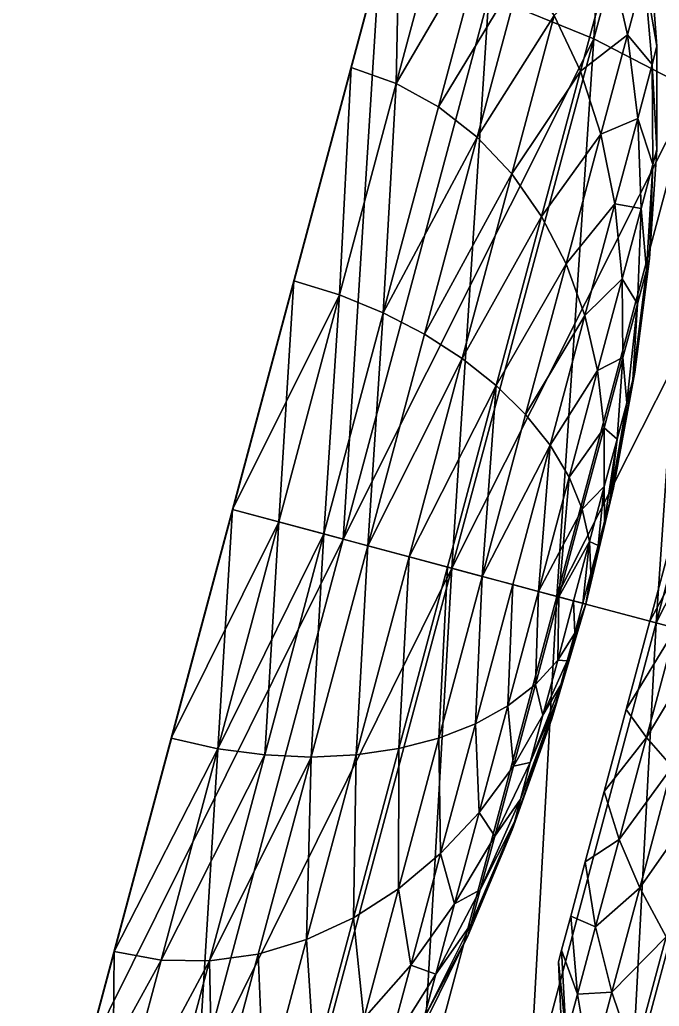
# Model space of a CAD drawing. Header units: metres. Extents: x -32 to 38.3, y -16.7 to 82.8.
# Drawn here: x -30.242 to -28.493, y -4.233 to -1.533 of the extents above; entities that cross this region are included whole.
import ezdxf

# ---------------------------------------------------------------- set-up
doc = ezdxf.new("R2010")
doc.units = ezdxf.units.M

msp = doc.modelspace()

# ---------------------------------------------------------------- linework, layer by layer
at = {"layer": 'STL2DXF'}
for points in [[(-29.8277, -3.4993, 27.4223), (-31.9892, -11.5664, 30), (-27.3305, 5.8203, 30)], [(-31.9892, -11.5664, 5), (-30.0618, -4.373, 8.5169), (-27.3305, 5.8203, 5)], [(-12.6707, -16.7428, 30), (-27.3305, 5.8203, 30), (-31.9892, -11.5664, 30)], [(-8.012, 0.6439, 5), (-31.9892, -11.5664, 5), (-27.3305, 5.8203, 5)], [(-27.3305, 5.8203, 5), (-30.0618, -4.373, 8.5169), (-29.6599, -2.873, 8.3125)], [(-29.8277, -3.4993, 27.4223), (-27.3305, 5.8203, 30), (-29.6599, -2.873, 27.5075)], [(-29.6599, -2.873, 27.5075), (-27.3305, 5.8203, 30), (-29.4921, -2.2468, 27.4223)], [(-27.3305, 5.8203, 5), (-29.6599, -2.873, 8.3125), (-29.258, -1.373, 8.5169)], [(-29.4921, -2.2468, 27.4223), (-27.3305, 5.8203, 30), (-29.3357, -1.6632, 27.1726)], [(-29.3357, -1.6632, 27.1726), (-27.3305, 5.8203, 30), (-29.2014, -1.1621, 26.7753)], [(-31.9892, -11.5664, 5), (-8.012, 0.6439, 5), (-12.6707, -16.7428, 5)], [(-28.6716, -1.5849, 8.7144), (-28.5875, -0.0811, 9.1608), (-28.9588, -1.467, 8.5665)], [(-28.5875, -0.0811, 9.1608), (-28.6716, -1.5849, 8.7144), (-28.3099, -0.2348, 9.2934)], [(-28.9588, -1.467, 20.0585), (-28.3099, -0.2348, 19.3316), (-28.6716, -1.5849, 19.9106)], [(-28.3099, -0.2348, 19.3316), (-28.4014, -1.7249, 19.6669), (-28.6716, -1.5849, 19.9106)], [(-28.4014, -1.7249, 8.9581), (-28.3099, -0.2348, 9.2934), (-28.6716, -1.5849, 8.7144)], [(-29.2124, -1.7074, 22.861), (-29.2014, -1.1621, 23.2397), (-29.3357, -1.6632, 22.8424)], [(-29.258, -1.373, 20.1081), (-29.3357, -1.6632, 22.8424), (-29.2014, -1.1621, 23.2397)], [(-29.2014, -1.1621, 26.7753), (-29.2124, -1.7074, 27.154), (-29.3357, -1.6632, 27.1726)], [(-29.2014, -1.1621, 23.2397), (-29.2124, -1.7074, 22.861), (-29.0793, -1.2105, 23.2549)], [(-29.2124, -1.7074, 27.154), (-29.2014, -1.1621, 26.7753), (-29.0793, -1.2105, 26.7601)], [(-29.2124, -1.7074, 22.861), (-28.9671, -1.2874, 23.3), (-29.0793, -1.2105, 23.2549)], [(-28.9671, -1.2874, 26.715), (-29.2124, -1.7074, 27.154), (-29.0793, -1.2105, 26.7601)], [(-28.9671, -1.2874, 23.3), (-29.2124, -1.7074, 22.861), (-29.0968, -1.7714, 22.9162)], [(-29.2124, -1.7074, 27.154), (-28.9671, -1.2874, 26.715), (-29.0968, -1.7714, 27.0988)], [(-29.0968, -1.7714, 22.9162), (-28.8667, -1.3914, 23.3743), (-28.9671, -1.2874, 23.3)], [(-28.8667, -1.3914, 26.6407), (-29.0968, -1.7714, 27.0988), (-28.9671, -1.2874, 26.715)], [(-28.534, -1.4034, 24.55), (-28.4989, -1.6054, 25.0075), (-28.5184, -1.3451, 25.0075)], [(-28.4989, -1.6054, 25.0075), (-28.534, -1.4034, 25.465), (-28.5184, -1.3451, 25.0075)], [(-29.6599, -2.873, 20.3125), (-29.4921, -2.2468, 22.5927), (-29.258, -1.373, 20.1081)], [(-29.258, -1.373, 20.1081), (-29.3573, -2.9541, 20.2612), (-29.6599, -2.873, 20.3125)], [(-29.3573, -2.9541, 8.3638), (-29.258, -1.373, 8.5169), (-29.6599, -2.873, 8.3125)], [(-29.258, -1.373, 20.1081), (-29.4921, -2.2468, 22.5927), (-29.3357, -1.6632, 22.8424)], [(-29.3573, -2.9541, 20.2612), (-29.258, -1.373, 20.1081), (-28.9588, -1.467, 20.0585)], [(-29.258, -1.373, 8.5169), (-29.3573, -2.9541, 8.3638), (-28.9588, -1.467, 8.5665)], [(-28.6264, -1.3682, 24.0158), (-28.7799, -1.5207, 23.4766), (-28.7081, -1.6732, 23.605)], [(-28.7799, -1.5207, 26.5384), (-28.6264, -1.3682, 25.9992), (-28.7081, -1.6732, 26.41)], [(-28.7081, -1.6732, 23.605), (-28.5798, -1.5743, 24.1236), (-28.6264, -1.3682, 24.0158)], [(-28.5798, -1.5743, 25.8914), (-28.7081, -1.6732, 26.41), (-28.6264, -1.3682, 25.9992)], [(-28.534, -1.4034, 24.55), (-28.6264, -1.3682, 24.0158), (-28.5798, -1.5743, 24.1236)], [(-28.6264, -1.3682, 25.9992), (-28.534, -1.4034, 25.465), (-28.5798, -1.5743, 25.8914)], [(-28.8667, -1.3914, 23.3743), (-29.0968, -1.7714, 22.9162), (-28.9907, -1.8544, 23.0072)], [(-29.0968, -1.7714, 27.0988), (-28.8667, -1.3914, 26.6407), (-28.9907, -1.8544, 27.0078)], [(-28.9907, -1.8544, 23.0072), (-28.7799, -1.5207, 23.4766), (-28.8667, -1.3914, 23.3743)], [(-28.7799, -1.5207, 26.5384), (-28.9907, -1.8544, 27.0078), (-28.8667, -1.3914, 26.6407)], [(-28.5798, -1.5743, 24.1236), (-28.5123, -1.6556, 24.6136), (-28.534, -1.4034, 24.55)], [(-28.5123, -1.6556, 25.4014), (-28.5798, -1.5743, 25.8914), (-28.534, -1.4034, 25.465)], [(-28.4989, -1.6054, 25.0075), (-28.534, -1.4034, 24.55), (-28.5123, -1.6556, 24.6136)], [(-28.534, -1.4034, 25.465), (-28.4989, -1.6054, 25.0075), (-28.5123, -1.6556, 25.4014)], [(-28.6716, -1.5849, 19.9106), (-29.3573, -2.9541, 20.2612), (-28.9588, -1.467, 20.0585)], [(-29.0599, -3.0338, 8.5169), (-28.9588, -1.467, 8.5665), (-29.3573, -2.9541, 8.3638)], [(-28.9588, -1.467, 8.5665), (-29.0599, -3.0338, 8.5169), (-28.6716, -1.5849, 8.7144)], [(-28.7799, -1.5207, 23.4766), (-28.9907, -1.8544, 23.0072), (-28.8962, -1.9547, 23.1325)], [(-28.9907, -1.8544, 27.0078), (-28.7799, -1.5207, 26.5384), (-28.8962, -1.9547, 26.8825)], [(-28.8962, -1.9547, 23.1325), (-28.7081, -1.6732, 23.605), (-28.7799, -1.5207, 23.4766)], [(-28.7081, -1.6732, 26.41), (-28.8962, -1.9547, 26.8825), (-28.7799, -1.5207, 26.5384)], [(-29.3573, -2.9541, 20.2612), (-28.6716, -1.5849, 19.9106), (-29.0599, -3.0338, 20.1081)], [(-28.4014, -1.7249, 19.6669), (-29.0599, -3.0338, 20.1081), (-28.6716, -1.5849, 19.9106)], [(-28.7727, -3.1108, 8.7692), (-28.6716, -1.5849, 8.7144), (-29.0599, -3.0338, 8.5169)], [(-28.6716, -1.5849, 8.7144), (-28.7727, -3.1108, 8.7692), (-28.4014, -1.7249, 8.9581)], [(-28.5798, -1.5743, 24.1236), (-28.7081, -1.6732, 23.605), (-28.6527, -1.8462, 23.7575)], [(-28.7081, -1.6732, 26.41), (-28.5798, -1.5743, 25.8914), (-28.6527, -1.8462, 26.2575)], [(-28.6527, -1.8462, 23.7575), (-28.5517, -1.8027, 24.2465), (-28.5798, -1.5743, 24.1236)], [(-28.5517, -1.8027, 25.7684), (-28.6527, -1.8462, 26.2575), (-28.5798, -1.5743, 25.8914)], [(-28.5123, -1.6556, 24.6136), (-28.5798, -1.5743, 24.1236), (-28.5517, -1.8027, 24.2465)], [(-28.5798, -1.5743, 25.8914), (-28.5123, -1.6556, 25.4014), (-28.5517, -1.8027, 25.7684)], [(-28.4992, -1.8874, 25.0075), (-28.5123, -1.6556, 25.4014), (-28.4989, -1.6054, 25.0075)], [(-28.5123, -1.6556, 24.6136), (-28.4992, -1.8874, 25.0075), (-28.4989, -1.6054, 25.0075)], [(-29.3674, -2.2859, 22.6133), (-29.3357, -1.6632, 22.8424), (-29.4921, -2.2468, 22.5927)], [(-29.3357, -1.6632, 27.1726), (-29.3674, -2.2859, 27.4017), (-29.4921, -2.2468, 27.4223)], [(-29.3357, -1.6632, 22.8424), (-29.3674, -2.2859, 22.6133), (-29.2124, -1.7074, 22.861)], [(-29.3674, -2.2859, 27.4017), (-29.3357, -1.6632, 27.1726), (-29.2124, -1.7074, 27.154)], [(-28.7081, -1.6732, 23.605), (-28.8962, -1.9547, 23.1325), (-28.8147, -2.0708, 23.2898)], [(-28.8962, -1.9547, 26.8825), (-28.7081, -1.6732, 26.41), (-28.8147, -2.0708, 26.7252)], [(-28.8147, -2.0708, 23.2898), (-28.6527, -1.8462, 23.7575), (-28.7081, -1.6732, 23.605)], [(-28.6527, -1.8462, 26.2575), (-28.8147, -2.0708, 26.7252), (-28.7081, -1.6732, 26.41)], [(-28.5517, -1.8027, 24.2465), (-28.5102, -1.9286, 24.684), (-28.5123, -1.6556, 24.6136)], [(-28.5102, -1.9286, 25.331), (-28.5517, -1.8027, 25.7684), (-28.5123, -1.6556, 25.4014)], [(-28.5123, -1.6556, 25.4014), (-28.4992, -1.8874, 25.0075), (-28.5102, -1.9286, 25.331)], [(-28.4992, -1.8874, 25.0075), (-28.5123, -1.6556, 24.6136), (-28.5102, -1.9286, 24.684)], [(-29.2478, -2.3351, 22.675), (-29.2124, -1.7074, 22.861), (-29.3674, -2.2859, 22.6133)], [(-29.2124, -1.7074, 27.154), (-29.2478, -2.3351, 27.34), (-29.3674, -2.2859, 27.4017)], [(-29.2124, -1.7074, 22.861), (-29.2478, -2.3351, 22.675), (-29.0968, -1.7714, 22.9162)], [(-29.2478, -2.3351, 27.34), (-29.2124, -1.7074, 27.154), (-29.0968, -1.7714, 27.0988)], [(-29.0599, -3.0338, 20.1081), (-28.4014, -1.7249, 19.6669), (-28.7727, -3.1108, 19.8558)], [(-28.4014, -1.7249, 19.6669), (-28.5008, -3.1836, 19.5087), (-28.7727, -3.1108, 19.8558)], [(-28.7727, -3.1108, 8.7692), (-28.1527, -1.8846, 9.2934), (-28.4014, -1.7249, 8.9581)], [(-28.5008, -3.1836, 19.5087), (-28.4014, -1.7249, 19.6669), (-28.1527, -1.8846, 19.3316)], [(-29.2478, -2.3351, 22.675), (-28.9907, -1.8544, 23.0072), (-29.0968, -1.7714, 22.9162)], [(-28.9907, -1.8544, 27.0078), (-29.2478, -2.3351, 27.34), (-29.0968, -1.7714, 27.0988)], [(-28.5517, -1.8027, 24.2465), (-28.6527, -1.8462, 23.7575), (-28.6145, -2.0368, 23.9313)], [(-28.6527, -1.8462, 26.2575), (-28.5517, -1.8027, 25.7684), (-28.6145, -2.0368, 26.0836)], [(-28.6145, -2.0368, 23.9313), (-28.5426, -2.0495, 24.3825), (-28.5517, -1.8027, 24.2465)], [(-28.5426, -2.0495, 25.6325), (-28.6145, -2.0368, 26.0836), (-28.5517, -1.8027, 25.7684)], [(-28.5102, -1.9286, 24.684), (-28.5517, -1.8027, 24.2465), (-28.5426, -2.0495, 24.3825)], [(-28.5517, -1.8027, 25.7684), (-28.5102, -1.9286, 25.331), (-28.5426, -2.0495, 25.6325)], [(-28.9907, -1.8544, 23.0072), (-29.2478, -2.3351, 22.675), (-29.1352, -2.3935, 22.7765)], [(-29.2478, -2.3351, 27.34), (-28.9907, -1.8544, 27.0078), (-29.1352, -2.3935, 27.2385)], [(-29.1352, -2.3935, 22.7765), (-28.8962, -1.9547, 23.1325), (-28.9907, -1.8544, 23.0072)], [(-28.8962, -1.9547, 26.8825), (-29.1352, -2.3935, 27.2385), (-28.9907, -1.8544, 27.0078)], [(-28.6527, -1.8462, 23.7575), (-28.8147, -2.0708, 23.2898), (-28.7476, -2.2006, 23.4766)], [(-28.8147, -2.0708, 26.7252), (-28.6527, -1.8462, 26.2575), (-28.7476, -2.2006, 26.5384)], [(-28.7476, -2.2006, 23.4766), (-28.6145, -2.0368, 23.9313), (-28.6527, -1.8462, 23.7575)], [(-28.6145, -2.0368, 26.0836), (-28.7476, -2.2006, 26.5384), (-28.6527, -1.8462, 26.2575)], [(-28.1527, -1.8846, 9.2934), (-28.7727, -3.1108, 8.7692), (-28.5008, -3.1836, 9.1163)], [(-28.5194, -2.1862, 25.0075), (-28.5102, -1.9286, 25.331), (-28.4992, -1.8874, 25.0075)], [(-28.5102, -1.9286, 24.684), (-28.5194, -2.1862, 25.0075), (-28.4992, -1.8874, 25.0075)], [(-28.1527, -1.8846, 19.3316), (-28.2486, -3.2512, 19.0726), (-28.5008, -3.1836, 19.5087)], [(-28.5008, -3.1836, 9.1163), (-27.9298, -2.0612, 9.7146), (-28.1527, -1.8846, 9.2934)], [(-28.5426, -2.0495, 24.3825), (-28.5278, -2.2178, 24.7599), (-28.5102, -1.9286, 24.684)], [(-28.5278, -2.2178, 25.2551), (-28.5426, -2.0495, 25.6325), (-28.5102, -1.9286, 25.331)], [(-28.5102, -1.9286, 25.331), (-28.5194, -2.1862, 25.0075), (-28.5278, -2.2178, 25.2551)], [(-28.5194, -2.1862, 25.0075), (-28.5102, -1.9286, 24.684), (-28.5278, -2.2178, 24.7599)], [(-28.8962, -1.9547, 23.1325), (-29.1352, -2.3935, 22.7765), (-29.0316, -2.4601, 22.9162)], [(-29.1352, -2.3935, 27.2385), (-28.8962, -1.9547, 26.8825), (-29.0316, -2.4601, 27.0988)], [(-29.0316, -2.4601, 22.9162), (-28.8147, -2.0708, 23.2898), (-28.8962, -1.9547, 23.1325)], [(-28.8147, -2.0708, 26.7252), (-29.0316, -2.4601, 27.0988), (-28.8962, -1.9547, 26.8825)], [(-28.6145, -2.0368, 23.9313), (-28.7476, -2.2006, 23.4766), (-28.6962, -2.3419, 23.6895)], [(-28.7476, -2.2006, 26.5384), (-28.6145, -2.0368, 26.0836), (-28.6962, -2.3419, 26.3255)], [(-28.6962, -2.3419, 23.6895), (-28.5941, -2.2417, 24.1236), (-28.6145, -2.0368, 23.9313)], [(-28.5941, -2.2417, 25.8914), (-28.6962, -2.3419, 26.3255), (-28.6145, -2.0368, 26.0836)], [(-28.5426, -2.0495, 24.3825), (-28.6145, -2.0368, 23.9313), (-28.5941, -2.2417, 24.1236)], [(-28.6145, -2.0368, 26.0836), (-28.5426, -2.0495, 25.6325), (-28.5941, -2.2417, 25.8914)], [(-28.5941, -2.2417, 24.1236), (-28.5526, -2.3103, 24.5291), (-28.5426, -2.0495, 24.3825)], [(-28.5526, -2.3103, 25.4859), (-28.5941, -2.2417, 25.8914), (-28.5426, -2.0495, 25.6325)], [(-28.5278, -2.2178, 24.7599), (-28.5426, -2.0495, 24.3825), (-28.5526, -2.3103, 24.5291)], [(-28.5426, -2.0495, 25.6325), (-28.5278, -2.2178, 25.2551), (-28.5526, -2.3103, 25.4859)], [(-28.8147, -2.0708, 23.2898), (-29.0316, -2.4601, 22.9162), (-28.9387, -2.5338, 23.0917)], [(-29.0316, -2.4601, 27.0988), (-28.8147, -2.0708, 26.7252), (-28.9387, -2.5338, 26.9233)], [(-28.9387, -2.5338, 23.0917), (-28.7476, -2.2006, 23.4766), (-28.8147, -2.0708, 23.2898)], [(-28.7476, -2.2006, 26.5384), (-28.9387, -2.5338, 26.9233), (-28.8147, -2.0708, 26.7252)], [(-27.9298, -2.0612, 9.7146), (-28.5008, -3.1836, 9.1163), (-28.2486, -3.2512, 9.5524)], [(-28.5278, -2.2178, 24.7599), (-28.5591, -2.4968, 25.0075), (-28.5194, -2.1862, 25.0075)], [(-28.5591, -2.4968, 25.0075), (-28.5278, -2.2178, 25.2551), (-28.5194, -2.1862, 25.0075)], [(-28.7476, -2.2006, 23.4766), (-28.9387, -2.5338, 23.0917), (-28.8582, -2.6132, 23.3)], [(-28.9387, -2.5338, 26.9233), (-28.7476, -2.2006, 26.5384), (-28.8582, -2.6132, 26.715)], [(-28.8582, -2.6132, 23.3), (-28.6962, -2.3419, 23.6895), (-28.7476, -2.2006, 23.4766)], [(-28.6962, -2.3419, 26.3255), (-28.8582, -2.6132, 26.715), (-28.7476, -2.2006, 26.5384)], [(-28.5526, -2.3103, 24.5291), (-28.5648, -2.5181, 24.84), (-28.5278, -2.2178, 24.7599)], [(-28.5591, -2.4968, 25.0075), (-28.5278, -2.2178, 24.7599), (-28.5648, -2.5181, 24.84)], [(-28.5648, -2.5181, 25.175), (-28.5526, -2.3103, 25.4859), (-28.5278, -2.2178, 25.2551)], [(-28.5278, -2.2178, 25.2551), (-28.5591, -2.4968, 25.0075), (-28.5648, -2.5181, 25.175)], [(-29.5338, -2.9068, 22.5289), (-29.4921, -2.2468, 22.5927), (-29.6599, -2.873, 22.5)], [(-29.6599, -2.873, 20.3125), (-29.6599, -2.873, 22.5), (-29.4921, -2.2468, 22.5927)], [(-29.3674, -2.2859, 27.4017), (-29.6599, -2.873, 27.5075), (-29.4921, -2.2468, 27.4223)], [(-29.4921, -2.2468, 22.5927), (-29.5338, -2.9068, 22.5289), (-29.3674, -2.2859, 22.6133)], [(-28.5941, -2.2417, 24.1236), (-28.6962, -2.3419, 23.6895), (-28.6613, -2.4923, 23.925)], [(-28.6962, -2.3419, 26.3255), (-28.5941, -2.2417, 25.8914), (-28.6613, -2.4923, 26.09)], [(-28.6613, -2.4923, 23.925), (-28.592, -2.4574, 24.331), (-28.5941, -2.2417, 24.1236)], [(-28.592, -2.4574, 25.684), (-28.6613, -2.4923, 26.09), (-28.5941, -2.2417, 25.8914)], [(-28.5526, -2.3103, 24.5291), (-28.5941, -2.2417, 24.1236), (-28.592, -2.4574, 24.331)], [(-28.5941, -2.2417, 25.8914), (-28.5526, -2.3103, 25.4859), (-28.592, -2.4574, 25.684)], [(-29.6599, -2.873, 27.5075), (-29.3674, -2.2859, 27.4017), (-29.5338, -2.9068, 27.4861)], [(-29.4099, -2.94, 22.5927), (-29.3674, -2.2859, 22.6133), (-29.5338, -2.9068, 22.5289)], [(-29.3674, -2.2859, 27.4017), (-29.4099, -2.94, 27.4223), (-29.5338, -2.9068, 27.4861)], [(-29.3674, -2.2859, 22.6133), (-29.4099, -2.94, 22.5927), (-29.2478, -2.3351, 22.675)], [(-29.4099, -2.94, 27.4223), (-29.3674, -2.2859, 27.4017), (-29.2478, -2.3351, 27.34)], [(-28.592, -2.4574, 24.331), (-28.5815, -2.5807, 24.684), (-28.5526, -2.3103, 24.5291)], [(-28.5815, -2.5807, 25.331), (-28.592, -2.4574, 25.684), (-28.5526, -2.3103, 25.4859)], [(-28.5648, -2.5181, 24.84), (-28.5526, -2.3103, 24.5291), (-28.5815, -2.5807, 24.684)], [(-28.5526, -2.3103, 25.4859), (-28.5648, -2.5181, 25.175), (-28.5815, -2.5807, 25.331)], [(-29.2902, -2.9721, 22.6978), (-29.2478, -2.3351, 22.675), (-29.4099, -2.94, 22.5927)], [(-29.2478, -2.3351, 27.34), (-29.2902, -2.9721, 27.3172), (-29.4099, -2.94, 27.4223)], [(-29.2478, -2.3351, 22.675), (-29.2902, -2.9721, 22.6978), (-29.1352, -2.3935, 22.7765)], [(-29.2902, -2.9721, 27.3172), (-29.2478, -2.3351, 27.34), (-29.1352, -2.3935, 27.2385)], [(-28.6962, -2.3419, 23.6895), (-28.8582, -2.6132, 23.3), (-28.7914, -2.6971, 23.5375)], [(-28.8582, -2.6132, 26.715), (-28.6962, -2.3419, 26.3255), (-28.7914, -2.6971, 26.4775)], [(-28.7914, -2.6971, 23.5375), (-28.6613, -2.4923, 23.925), (-28.6962, -2.3419, 23.6895)], [(-28.6613, -2.4923, 26.09), (-28.7914, -2.6971, 26.4775), (-28.6962, -2.3419, 26.3255)], [(-29.2902, -2.9721, 22.6978), (-29.0316, -2.4601, 22.9162), (-29.1352, -2.3935, 22.7765)], [(-29.0316, -2.4601, 27.0988), (-29.2902, -2.9721, 27.3172), (-29.1352, -2.3935, 27.2385)], [(-29.0316, -2.4601, 22.9162), (-29.2902, -2.9721, 22.6978), (-29.1769, -3.0025, 22.8424)], [(-29.2902, -2.9721, 27.3172), (-29.0316, -2.4601, 27.0988), (-29.1769, -3.0025, 27.1726)], [(-29.1769, -3.0025, 22.8424), (-28.9387, -2.5338, 23.0917), (-29.0316, -2.4601, 22.9162)], [(-28.9387, -2.5338, 26.9233), (-29.1769, -3.0025, 27.1726), (-29.0316, -2.4601, 27.0988)], [(-28.592, -2.4574, 24.331), (-28.6613, -2.4923, 23.925), (-28.6434, -2.6492, 24.179)], [(-28.6613, -2.4923, 26.09), (-28.592, -2.4574, 25.684), (-28.6434, -2.6492, 25.836)], [(-28.6434, -2.6492, 24.179), (-28.6082, -2.6802, 24.55), (-28.592, -2.4574, 24.331)], [(-28.6082, -2.6802, 25.465), (-28.6434, -2.6492, 25.836), (-28.592, -2.4574, 25.684)], [(-28.5815, -2.5807, 24.684), (-28.592, -2.4574, 24.331), (-28.6082, -2.6802, 24.55)], [(-28.592, -2.4574, 25.684), (-28.5815, -2.5807, 25.331), (-28.6082, -2.6802, 25.465)], [(-28.6613, -2.4923, 23.925), (-28.7914, -2.6971, 23.5375), (-28.7395, -2.7841, 23.8001)], [(-28.7914, -2.6971, 26.4775), (-28.6613, -2.4923, 26.09), (-28.7395, -2.7841, 26.2149)], [(-28.7395, -2.7841, 23.8001), (-28.6434, -2.6492, 24.179), (-28.6613, -2.4923, 23.925)], [(-28.6434, -2.6492, 25.836), (-28.7395, -2.7841, 26.2149), (-28.6613, -2.4923, 26.09)], [(-28.6176, -2.8138, 25.0075), (-28.5648, -2.5181, 25.175), (-28.5591, -2.4968, 25.0075)], [(-28.5648, -2.5181, 24.84), (-28.6176, -2.8138, 25.0075), (-28.5591, -2.4968, 25.0075)], [(-28.9387, -2.5338, 23.0917), (-29.1769, -3.0025, 22.8424), (-29.0719, -3.0306, 23.0241)], [(-29.1769, -3.0025, 27.1726), (-28.9387, -2.5338, 26.9233), (-29.0719, -3.0306, 26.9909)], [(-28.9769, -3.0561, 23.2397), (-28.9387, -2.5338, 23.0917), (-29.0719, -3.0306, 23.0241)], [(-28.9387, -2.5338, 26.9233), (-28.9769, -3.0561, 26.7753), (-29.0719, -3.0306, 26.9909)], [(-28.9387, -2.5338, 23.0917), (-28.9769, -3.0561, 23.2397), (-28.8582, -2.6132, 23.3)], [(-28.9769, -3.0561, 26.7753), (-28.9387, -2.5338, 26.9233), (-28.8582, -2.6132, 26.715)], [(-28.5815, -2.5807, 24.684), (-28.6205, -2.8246, 24.923), (-28.5648, -2.5181, 24.84)], [(-28.5648, -2.5181, 25.175), (-28.6176, -2.8138, 25.0075), (-28.6205, -2.8246, 25.092)], [(-28.6205, -2.8246, 25.092), (-28.5815, -2.5807, 25.331), (-28.5648, -2.5181, 25.175)], [(-28.6176, -2.8138, 25.0075), (-28.5648, -2.5181, 24.84), (-28.6205, -2.8246, 24.923)], [(-28.6205, -2.8246, 24.923), (-28.5815, -2.5807, 24.684), (-28.6289, -2.8561, 24.8443)], [(-28.6082, -2.6802, 24.55), (-28.6289, -2.8561, 24.8443), (-28.5815, -2.5807, 24.684)], [(-28.5815, -2.5807, 25.331), (-28.6205, -2.8246, 25.092), (-28.6289, -2.8561, 25.1707)], [(-28.6289, -2.8561, 25.1707), (-28.6082, -2.6802, 25.465), (-28.5815, -2.5807, 25.331)], [(-28.9769, -3.0561, 23.2397), (-28.7914, -2.6971, 23.5375), (-28.8582, -2.6132, 23.3)], [(-28.7914, -2.6971, 26.4775), (-28.9769, -3.0561, 26.7753), (-28.8582, -2.6132, 26.715)], [(-28.6434, -2.6492, 24.179), (-28.7395, -2.7841, 23.8001), (-28.7033, -2.8725, 24.0834)], [(-28.7395, -2.7841, 26.2149), (-28.6434, -2.6492, 25.836), (-28.7033, -2.8725, 25.9316)], [(-28.7033, -2.8725, 24.0834), (-28.643, -2.8099, 24.4471), (-28.6434, -2.6492, 24.179)], [(-28.643, -2.8099, 25.5679), (-28.7033, -2.8725, 25.9316), (-28.6434, -2.6492, 25.836)], [(-28.6082, -2.6802, 24.55), (-28.6434, -2.6492, 24.179), (-28.643, -2.8099, 24.4471)], [(-28.6434, -2.6492, 25.836), (-28.6082, -2.6802, 25.465), (-28.643, -2.8099, 25.5679)], [(-28.7914, -2.6971, 23.5375), (-28.9769, -3.0561, 23.2397), (-28.8936, -3.0784, 23.4856)], [(-28.9769, -3.0561, 26.7753), (-28.7914, -2.6971, 26.4775), (-28.8936, -3.0784, 26.5294)], [(-28.8234, -3.0972, 23.7575), (-28.7914, -2.6971, 23.5375), (-28.8936, -3.0784, 23.4856)], [(-28.7914, -2.6971, 26.4775), (-28.8234, -3.0972, 26.2575), (-28.8936, -3.0784, 26.5294)], [(-28.7914, -2.6971, 23.5375), (-28.8234, -3.0972, 23.7575), (-28.7395, -2.7841, 23.8001)], [(-28.8234, -3.0972, 26.2575), (-28.7914, -2.6971, 26.4775), (-28.7395, -2.7841, 26.2149)], [(-28.643, -2.8099, 24.4471), (-28.6424, -2.9063, 24.7768), (-28.6082, -2.6802, 24.55)], [(-28.6424, -2.9063, 25.2382), (-28.643, -2.8099, 25.5679), (-28.6082, -2.6802, 25.465)], [(-28.6289, -2.8561, 24.8443), (-28.6082, -2.6802, 24.55), (-28.6424, -2.9063, 24.7768)], [(-28.6082, -2.6802, 25.465), (-28.6289, -2.8561, 25.1707), (-28.6424, -2.9063, 25.2382)], [(-28.8234, -3.0972, 23.7575), (-28.7033, -2.8725, 24.0834), (-28.7395, -2.7841, 23.8001)], [(-28.7395, -2.7841, 26.2149), (-28.7675, -3.1122, 25.9642), (-28.8234, -3.0972, 26.2575)], [(-28.7675, -3.1122, 25.9642), (-28.7395, -2.7841, 26.2149), (-28.7033, -2.8725, 25.9316)], [(-28.643, -2.8099, 24.4471), (-28.7033, -2.8725, 24.0834), (-28.6834, -2.961, 24.3825)], [(-28.7033, -2.8725, 25.9316), (-28.643, -2.8099, 25.5679), (-28.6834, -2.961, 25.6325)], [(-28.6176, -2.8138, 25.0075), (-28.694, -3.1319, 25.0075), (-28.6205, -2.8246, 25.092)], [(-28.6176, -2.8138, 25.0075), (-28.6205, -2.8246, 24.923), (-28.694, -3.1319, 25.0075)], [(-28.6205, -2.8246, 24.923), (-28.6289, -2.8561, 24.8443), (-28.694, -3.1319, 25.0075)], [(-28.6205, -2.8246, 25.092), (-28.694, -3.1319, 25.0075), (-28.6289, -2.8561, 25.1707)], [(-28.6834, -2.961, 24.3825), (-28.6599, -2.9717, 24.7249), (-28.643, -2.8099, 24.4471)], [(-28.6599, -2.9717, 25.2901), (-28.6834, -2.961, 25.6325), (-28.643, -2.8099, 25.5679)], [(-28.6424, -2.9063, 24.7768), (-28.643, -2.8099, 24.4471), (-28.6599, -2.9717, 24.7249)], [(-28.643, -2.8099, 25.5679), (-28.6424, -2.9063, 25.2382), (-28.6599, -2.9717, 25.2901)], [(-28.6289, -2.8561, 24.8443), (-28.6424, -2.9063, 24.7768), (-28.694, -3.1319, 25.0075)], [(-28.6289, -2.8561, 25.1707), (-28.694, -3.1319, 25.0075), (-28.6424, -2.9063, 25.2382)], [(-30.0618, -4.373, 20.1081), (-29.984, -4.0829, 22.8424), (-29.6599, -2.873, 20.3125)], [(-29.3573, -2.9541, 20.2612), (-30.0618, -4.373, 20.1081), (-29.6599, -2.873, 20.3125)], [(-29.7558, -4.4413, 8.5665), (-29.6599, -2.873, 8.3125), (-30.0618, -4.373, 8.5169)], [(-29.6599, -2.873, 20.3125), (-29.984, -4.0829, 22.8424), (-29.8277, -3.4993, 22.5927)], [(-29.8277, -3.4993, 22.5927), (-29.5338, -2.9068, 22.5289), (-29.6599, -2.873, 22.5)], [(-29.6599, -2.873, 20.3125), (-29.8277, -3.4993, 22.5927), (-29.6599, -2.873, 22.5)], [(-29.5338, -2.9068, 27.4861), (-29.8277, -3.4993, 27.4223), (-29.6599, -2.873, 27.5075)], [(-29.6599, -2.873, 8.3125), (-29.7558, -4.4413, 8.5665), (-29.3573, -2.9541, 8.3638)], [(-28.7033, -2.8725, 24.0834), (-28.8234, -3.0972, 23.7575), (-28.7675, -3.1122, 24.0508)], [(-28.7675, -3.1122, 24.0508), (-28.6834, -2.961, 24.3825), (-28.7033, -2.8725, 24.0834)], [(-28.6834, -2.961, 25.6325), (-28.7675, -3.1122, 25.9642), (-28.7033, -2.8725, 25.9316)], [(-29.5338, -2.9068, 22.5289), (-29.8277, -3.4993, 22.5927), (-29.7002, -3.5277, 22.6133)], [(-29.8277, -3.4993, 27.4223), (-29.5338, -2.9068, 27.4861), (-29.7002, -3.5277, 27.4017)], [(-29.572, -3.5449, 22.675), (-29.5338, -2.9068, 22.5289), (-29.7002, -3.5277, 22.6133)], [(-29.4099, -2.94, 27.4223), (-29.7002, -3.5277, 27.4017), (-29.5338, -2.9068, 27.4861)], [(-29.5338, -2.9068, 22.5289), (-29.572, -3.5449, 22.675), (-29.4099, -2.94, 22.5927)], [(-28.6424, -2.9063, 24.7768), (-28.6599, -2.9717, 24.7249), (-28.694, -3.1319, 25.0075)], [(-28.6424, -2.9063, 25.2382), (-28.694, -3.1319, 25.0075), (-28.6599, -2.9717, 25.2901)], [(-28.3675, -2.8985, 15.469), (-28.5185, -3.1789, 15.277), (-28.4477, -3.1979, 15.5098)], [(-28.5185, -3.1789, 15.277), (-28.3675, -2.8985, 15.469), (-28.4539, -2.9377, 15.2442)], [(-29.7002, -3.5277, 27.4017), (-29.4099, -2.94, 27.4223), (-29.572, -3.5449, 27.34)], [(-29.4453, -3.5507, 22.7765), (-29.4099, -2.94, 22.5927), (-29.572, -3.5449, 22.675)], [(-29.4099, -2.94, 27.4223), (-29.4453, -3.5507, 27.2385), (-29.572, -3.5449, 27.34)], [(-29.4099, -2.94, 22.5927), (-29.4453, -3.5507, 22.7765), (-29.2902, -2.9721, 22.6978)], [(-29.4453, -3.5507, 27.2385), (-29.4099, -2.94, 27.4223), (-29.2902, -2.9721, 27.3172)], [(-28.5185, -3.1789, 13.348), (-28.5185, -3.1789, 15.277), (-28.4539, -2.9377, 15.2442)], [(-28.5185, -3.1789, 13.348), (-28.4539, -2.9377, 15.2442), (-28.4539, -2.9377, 13.3808)], [(-28.4539, -2.9377, 13.3808), (-28.4477, -3.1979, 13.1152), (-28.5185, -3.1789, 13.348)], [(-30.0618, -4.373, 20.1081), (-29.3573, -2.9541, 20.2612), (-29.7558, -4.4413, 20.0585)], [(-29.0599, -3.0338, 20.1081), (-29.7558, -4.4413, 20.0585), (-29.3573, -2.9541, 20.2612)], [(-29.7558, -4.4413, 8.5665), (-29.0599, -3.0338, 8.5169), (-29.3573, -2.9541, 8.3638)], [(-28.6834, -2.961, 24.3825), (-28.7675, -3.1122, 24.0508), (-28.7269, -3.123, 24.3605)], [(-28.7675, -3.1122, 25.9642), (-28.6834, -2.961, 25.6325), (-28.7269, -3.123, 25.6545)], [(-28.7022, -3.1297, 24.6812), (-28.6834, -2.961, 24.3825), (-28.7269, -3.123, 24.3605)], [(-28.6834, -2.961, 25.6325), (-28.7022, -3.1297, 25.3338), (-28.7269, -3.123, 25.6545)], [(-28.6834, -2.961, 24.3825), (-28.7022, -3.1297, 24.6812), (-28.6803, -3.0479, 24.6923)], [(-28.7022, -3.1297, 25.3338), (-28.6834, -2.961, 25.6325), (-28.6803, -3.0479, 25.3227)], [(-28.6599, -2.9717, 24.7249), (-28.6834, -2.961, 24.3825), (-28.6803, -3.0479, 24.6923)], [(-28.6834, -2.961, 25.6325), (-28.6599, -2.9717, 25.2901), (-28.6803, -3.0479, 25.3227)], [(-29.3222, -3.5448, 22.9162), (-29.2902, -2.9721, 22.6978), (-29.4453, -3.5507, 22.7765)], [(-29.2902, -2.9721, 27.3172), (-29.3222, -3.5448, 27.0988), (-29.4453, -3.5507, 27.2385)], [(-29.2902, -2.9721, 22.6978), (-29.3222, -3.5448, 22.9162), (-29.1769, -3.0025, 22.8424)], [(-29.3222, -3.5448, 27.0988), (-29.2902, -2.9721, 27.3172), (-29.1769, -3.0025, 27.1726)], [(-28.6599, -2.9717, 24.7249), (-28.6803, -3.0479, 24.6923), (-28.694, -3.1319, 25.0075)], [(-28.6599, -2.9717, 25.2901), (-28.694, -3.1319, 25.0075), (-28.6803, -3.0479, 25.3227)], [(-29.205, -3.5274, 23.0917), (-29.1769, -3.0025, 22.8424), (-29.3222, -3.5448, 22.9162)], [(-29.1769, -3.0025, 27.1726), (-29.205, -3.5274, 26.9233), (-29.3222, -3.5448, 27.0988)], [(-29.1769, -3.0025, 22.8424), (-29.205, -3.5274, 23.0917), (-29.0719, -3.0306, 23.0241)], [(-29.205, -3.5274, 26.9233), (-29.1769, -3.0025, 27.1726), (-29.0719, -3.0306, 26.9909)], [(-29.7558, -4.4413, 20.0585), (-29.0599, -3.0338, 20.1081), (-29.4481, -4.4827, 19.9106)], [(-29.0599, -3.0338, 8.5169), (-29.7558, -4.4413, 8.5665), (-29.4481, -4.4827, 8.7144)], [(-29.0599, -3.0338, 20.1081), (-29.1441, -4.4966, 19.6669), (-29.4481, -4.4827, 19.9106)], [(-29.1441, -4.4966, 8.9581), (-29.0599, -3.0338, 8.5169), (-29.4481, -4.4827, 8.7144)], [(-29.0955, -3.4989, 23.3), (-29.0719, -3.0306, 23.0241), (-29.205, -3.5274, 23.0917)], [(-29.0719, -3.0306, 26.9909), (-29.0955, -3.4989, 26.715), (-29.205, -3.5274, 26.9233)], [(-29.1441, -4.4966, 19.6669), (-29.0599, -3.0338, 20.1081), (-28.7727, -3.1108, 19.8558)], [(-29.0599, -3.0338, 8.5169), (-29.1441, -4.4966, 8.9581), (-28.7727, -3.1108, 8.7692)], [(-29.0719, -3.0306, 23.0241), (-29.0955, -3.4989, 23.3), (-28.9769, -3.0561, 23.2397)], [(-29.0955, -3.4989, 26.715), (-29.0719, -3.0306, 26.9909), (-28.9769, -3.0561, 26.7753)], [(-28.6803, -3.0479, 24.6923), (-28.7022, -3.1297, 24.6812), (-28.694, -3.1319, 25.0075)], [(-28.6803, -3.0479, 25.3227), (-28.694, -3.1319, 25.0075), (-28.7022, -3.1297, 25.3338)], [(-28.9957, -3.4596, 23.5375), (-28.9769, -3.0561, 23.2397), (-29.0955, -3.4989, 23.3)], [(-28.9769, -3.0561, 26.7753), (-28.9957, -3.4596, 26.4775), (-29.0955, -3.4989, 26.715)], [(-28.9769, -3.0561, 23.2397), (-28.9957, -3.4596, 23.5375), (-28.8936, -3.0784, 23.4856)], [(-28.9957, -3.4596, 26.4775), (-28.9769, -3.0561, 26.7753), (-28.8936, -3.0784, 26.5294)], [(-28.9073, -3.4103, 23.8001), (-28.8936, -3.0784, 23.4856), (-28.9957, -3.4596, 23.5375)], [(-28.8936, -3.0784, 26.5294), (-28.9073, -3.4103, 26.2149), (-28.9957, -3.4596, 26.4775)], [(-28.8936, -3.0784, 23.4856), (-28.9073, -3.4103, 23.8001), (-28.8234, -3.0972, 23.7575)], [(-28.9073, -3.4103, 26.2149), (-28.8936, -3.0784, 26.5294), (-28.8234, -3.0972, 26.2575)], [(-28.8317, -3.3518, 24.0834), (-28.8234, -3.0972, 23.7575), (-28.9073, -3.4103, 23.8001)], [(-28.8234, -3.0972, 26.2575), (-28.8317, -3.3518, 25.9316), (-28.9073, -3.4103, 26.2149)], [(-28.8234, -3.0972, 23.7575), (-28.8317, -3.3518, 24.0834), (-28.7675, -3.1122, 24.0508)], [(-28.8317, -3.3518, 25.9316), (-28.8234, -3.0972, 26.2575), (-28.7675, -3.1122, 25.9642)], [(-28.7727, -3.1108, 19.8558), (-28.8488, -4.4827, 19.3316), (-29.1441, -4.4966, 19.6669)], [(-28.8488, -4.4827, 9.2934), (-28.7727, -3.1108, 8.7692), (-29.1441, -4.4966, 8.9581)], [(-28.8488, -4.4827, 19.3316), (-28.7727, -3.1108, 19.8558), (-28.5008, -3.1836, 19.5087)], [(-28.7727, -3.1108, 8.7692), (-28.8488, -4.4827, 9.2934), (-28.5008, -3.1836, 9.1163)], [(-28.7703, -3.2851, 24.3825), (-28.7675, -3.1122, 24.0508), (-28.8317, -3.3518, 24.0834)], [(-28.7675, -3.1122, 25.9642), (-28.7703, -3.2851, 25.6325), (-28.8317, -3.3518, 25.9316)], [(-28.694, -3.1319, 25.0075), (-28.7868, -3.4455, 25.0075), (-28.784, -3.4347, 25.092)], [(-28.694, -3.1319, 25.0075), (-28.784, -3.4347, 24.923), (-28.7868, -3.4455, 25.0075)], [(-28.694, -3.1319, 25.0075), (-28.7755, -3.4032, 24.8443), (-28.784, -3.4347, 24.923)], [(-28.694, -3.1319, 25.0075), (-28.784, -3.4347, 25.092), (-28.7755, -3.4032, 25.1707)], [(-28.694, -3.1319, 25.0075), (-28.7621, -3.353, 24.7768), (-28.7755, -3.4032, 24.8443)], [(-28.694, -3.1319, 25.0075), (-28.7755, -3.4032, 25.1707), (-28.7621, -3.353, 25.2382)], [(-28.7675, -3.1122, 24.0508), (-28.7703, -3.2851, 24.3825), (-28.7269, -3.123, 24.3605)], [(-28.7703, -3.2851, 25.6325), (-28.7675, -3.1122, 25.9642), (-28.7269, -3.123, 25.6545)], [(-28.7241, -3.2114, 24.6923), (-28.7269, -3.123, 24.3605), (-28.7703, -3.2851, 24.3825)], [(-28.7269, -3.123, 25.6545), (-28.7241, -3.2114, 25.3227), (-28.7703, -3.2851, 25.6325)], [(-28.694, -3.1319, 25.0075), (-28.7445, -3.2876, 24.7249), (-28.7621, -3.353, 24.7768)], [(-28.694, -3.1319, 25.0075), (-28.7621, -3.353, 25.2382), (-28.7445, -3.2876, 25.2901)], [(-28.694, -3.1319, 25.0075), (-28.7241, -3.2114, 24.6923), (-28.7445, -3.2876, 24.7249)], [(-28.694, -3.1319, 25.0075), (-28.7445, -3.2876, 25.2901), (-28.7241, -3.2114, 25.3227)], [(-28.7269, -3.123, 24.3605), (-28.7241, -3.2114, 24.6923), (-28.7022, -3.1297, 24.6812)], [(-28.7241, -3.2114, 25.3227), (-28.7269, -3.123, 25.6545), (-28.7022, -3.1297, 25.3338)], [(-28.7022, -3.1297, 24.6812), (-28.7241, -3.2114, 24.6923), (-28.694, -3.1319, 25.0075)], [(-28.694, -3.1319, 25.0075), (-28.7241, -3.2114, 25.3227), (-28.7022, -3.1297, 25.3338)], [(-28.5008, -3.1836, 19.5087), (-28.5675, -4.4412, 18.9104), (-28.8488, -4.4827, 19.3316)], [(-28.5675, -4.4412, 9.7146), (-28.5008, -3.1836, 9.1163), (-28.8488, -4.4827, 9.2934)], [(-28.5831, -3.42, 13.3808), (-28.5831, -3.42, 15.2442), (-28.5185, -3.1789, 15.277)], [(-28.5831, -3.42, 13.3808), (-28.5185, -3.1789, 15.277), (-28.5185, -3.1789, 13.348)], [(-28.5831, -3.42, 15.2442), (-28.4477, -3.1979, 15.5098), (-28.5185, -3.1789, 15.277)], [(-28.4477, -3.1979, 13.1152), (-28.5831, -3.42, 13.3808), (-28.5185, -3.1789, 13.348)], [(-28.5675, -4.4412, 18.9104), (-28.5008, -3.1836, 19.5087), (-28.2486, -3.2512, 19.0726)], [(-28.5008, -3.1836, 9.1163), (-28.5675, -4.4412, 9.7146), (-28.2486, -3.2512, 9.5524)], [(-28.7703, -3.2851, 24.3825), (-28.7445, -3.2876, 24.7249), (-28.7241, -3.2114, 24.6923)], [(-28.7445, -3.2876, 25.2901), (-28.7703, -3.2851, 25.6325), (-28.7241, -3.2114, 25.3227)], [(-28.4477, -3.1979, 15.5098), (-28.5831, -3.42, 15.2442), (-28.5279, -3.4972, 15.469)], [(-28.5831, -3.42, 13.3808), (-28.4477, -3.1979, 13.1152), (-28.5279, -3.4972, 13.156)], [(-28.5279, -3.4972, 15.469), (-28.3618, -3.2209, 15.7371), (-28.4477, -3.1979, 15.5098)], [(-28.3618, -3.2209, 12.8879), (-28.5279, -3.4972, 13.156), (-28.4477, -3.1979, 13.1152)], [(-28.3618, -3.2209, 15.7371), (-28.5279, -3.4972, 15.469), (-28.4572, -3.577, 15.6886)], [(-28.5279, -3.4972, 13.156), (-28.3618, -3.2209, 12.8879), (-28.4572, -3.577, 12.9364)], [(-28.2486, -3.2512, 19.0726), (-28.3048, -4.3729, 18.4106), (-28.5675, -4.4412, 18.9104)], [(-28.3048, -4.3729, 10.2144), (-28.2486, -3.2512, 9.5524), (-28.5675, -4.4412, 9.7146)], [(-28.8317, -3.3518, 24.0834), (-28.8108, -3.4362, 24.4471), (-28.7703, -3.2851, 24.3825)], [(-28.8108, -3.4362, 25.5679), (-28.8317, -3.3518, 25.9316), (-28.7703, -3.2851, 25.6325)], [(-28.7445, -3.2876, 24.7249), (-28.7703, -3.2851, 24.3825), (-28.8108, -3.4362, 24.4471)], [(-28.7703, -3.2851, 25.6325), (-28.7445, -3.2876, 25.2901), (-28.8108, -3.4362, 25.5679)], [(-28.8108, -3.4362, 24.4471), (-28.7621, -3.353, 24.7768), (-28.7445, -3.2876, 24.7249)], [(-28.7621, -3.353, 25.2382), (-28.8108, -3.4362, 25.5679), (-28.7445, -3.2876, 25.2901)], [(-28.9073, -3.4103, 23.8001), (-28.8915, -3.5751, 24.179), (-28.8317, -3.3518, 24.0834)], [(-28.8915, -3.5751, 25.836), (-28.9073, -3.4103, 26.2149), (-28.8317, -3.3518, 25.9316)], [(-28.8108, -3.4362, 24.4471), (-28.8317, -3.3518, 24.0834), (-28.8915, -3.5751, 24.179)], [(-28.8317, -3.3518, 25.9316), (-28.8108, -3.4362, 25.5679), (-28.8915, -3.5751, 25.836)], [(-28.7755, -3.4032, 25.1707), (-28.8455, -3.5659, 25.465), (-28.7621, -3.353, 25.2382)], [(-28.7621, -3.353, 24.7768), (-28.8108, -3.4362, 24.4471), (-28.8455, -3.5659, 24.55)], [(-28.8108, -3.4362, 25.5679), (-28.7621, -3.353, 25.2382), (-28.8455, -3.5659, 25.465)], [(-28.8455, -3.5659, 24.55), (-28.7755, -3.4032, 24.8443), (-28.7621, -3.353, 24.7768)], [(-28.9957, -3.4596, 23.5375), (-28.9854, -3.7021, 23.925), (-28.9073, -3.4103, 23.8001)], [(-28.9854, -3.7021, 26.09), (-28.9957, -3.4596, 26.4775), (-28.9073, -3.4103, 26.2149)], [(-28.8915, -3.5751, 24.179), (-28.9073, -3.4103, 23.8001), (-28.9854, -3.7021, 23.925)], [(-28.9073, -3.4103, 26.2149), (-28.8915, -3.5751, 25.836), (-28.9854, -3.7021, 26.09)], [(-28.8455, -3.5659, 25.465), (-28.7755, -3.4032, 25.1707), (-28.8722, -3.6654, 25.331)], [(-28.7755, -3.4032, 24.8443), (-28.8455, -3.5659, 24.55), (-28.8722, -3.6654, 24.684)], [(-28.8722, -3.6654, 24.684), (-28.784, -3.4347, 24.923), (-28.7755, -3.4032, 24.8443)], [(-28.784, -3.4347, 25.092), (-28.8722, -3.6654, 25.331), (-28.7755, -3.4032, 25.1707)], [(-28.6433, -3.6447, 13.4772), (-28.6433, -3.6447, 15.1478), (-28.5831, -3.42, 15.2442)], [(-28.6433, -3.6447, 13.4772), (-28.5831, -3.42, 15.2442), (-28.5831, -3.42, 13.3808)], [(-28.6433, -3.6447, 15.1478), (-28.5279, -3.4972, 15.469), (-28.5831, -3.42, 15.2442)], [(-28.5279, -3.4972, 13.156), (-28.6433, -3.6447, 13.4772), (-28.5831, -3.42, 13.3808)], [(-28.8889, -3.728, 25.175), (-28.7868, -3.4455, 25.0075), (-28.8947, -3.7493, 25.0075)], [(-28.7868, -3.4455, 25.0075), (-28.8889, -3.728, 24.84), (-28.8947, -3.7493, 25.0075)], [(-28.8915, -3.5751, 24.179), (-28.8455, -3.5659, 24.55), (-28.8108, -3.4362, 24.4471)], [(-28.8455, -3.5659, 25.465), (-28.8915, -3.5751, 25.836), (-28.8108, -3.4362, 25.5679)], [(-28.7868, -3.4455, 25.0075), (-28.8889, -3.728, 25.175), (-28.784, -3.4347, 25.092)], [(-28.8889, -3.728, 24.84), (-28.7868, -3.4455, 25.0075), (-28.784, -3.4347, 24.923)], [(-28.784, -3.4347, 24.923), (-28.8722, -3.6654, 24.684), (-28.8889, -3.728, 24.84)], [(-28.8722, -3.6654, 25.331), (-28.784, -3.4347, 25.092), (-28.8889, -3.728, 25.175)], [(-29.0955, -3.4989, 23.3), (-29.0909, -3.8149, 23.6895), (-28.9957, -3.4596, 23.5375)], [(-29.0909, -3.8149, 26.3255), (-29.0955, -3.4989, 26.715), (-28.9957, -3.4596, 26.4775)], [(-28.9854, -3.7021, 23.925), (-28.9957, -3.4596, 23.5375), (-29.0909, -3.8149, 23.6895)], [(-28.9957, -3.4596, 26.4775), (-28.9854, -3.7021, 26.09), (-29.0909, -3.8149, 26.3255)], [(-29.984, -4.0829, 27.1726), (-31.9892, -11.5664, 30), (-29.8277, -3.4993, 27.4223)], [(-29.984, -4.0829, 22.8424), (-29.7002, -3.5277, 22.6133), (-29.8277, -3.4993, 22.5927)], [(-29.7002, -3.5277, 27.4017), (-29.984, -4.0829, 27.1726), (-29.8277, -3.4993, 27.4223)], [(-29.205, -3.5274, 23.0917), (-29.2061, -3.9115, 23.4766), (-29.0955, -3.4989, 23.3)], [(-29.0909, -3.8149, 23.6895), (-29.0955, -3.4989, 23.3), (-29.2061, -3.9115, 23.4766)], [(-29.0955, -3.4989, 26.715), (-29.0909, -3.8149, 26.3255), (-29.2061, -3.9115, 26.5384)], [(-29.2061, -3.9115, 26.5384), (-29.205, -3.5274, 26.9233), (-29.0955, -3.4989, 26.715)], [(-28.5279, -3.4972, 15.469), (-28.6433, -3.6447, 15.1478), (-28.6026, -3.7761, 15.3494)], [(-28.6433, -3.6447, 13.4772), (-28.5279, -3.4972, 13.156), (-28.6026, -3.7761, 13.2756)], [(-28.6026, -3.7761, 15.3494), (-28.4572, -3.577, 15.6886), (-28.5279, -3.4972, 15.469)], [(-28.4572, -3.577, 12.9364), (-28.6026, -3.7761, 13.2756), (-28.5279, -3.4972, 13.156)], [(-29.7002, -3.5277, 22.6133), (-29.984, -4.0829, 22.8424), (-29.8552, -4.1063, 22.861)], [(-29.984, -4.0829, 27.1726), (-29.7002, -3.5277, 27.4017), (-29.8552, -4.1063, 27.154)], [(-29.8552, -4.1063, 22.861), (-29.572, -3.5449, 22.675), (-29.7002, -3.5277, 22.6133)], [(-29.572, -3.5449, 27.34), (-29.8552, -4.1063, 27.154), (-29.7002, -3.5277, 27.4017)], [(-29.3222, -3.5448, 22.9162), (-29.329, -3.9904, 23.2898), (-29.205, -3.5274, 23.0917)], [(-29.2061, -3.9115, 23.4766), (-29.205, -3.5274, 23.0917), (-29.329, -3.9904, 23.2898)], [(-29.329, -3.9904, 26.7252), (-29.3222, -3.5448, 27.0988), (-29.205, -3.5274, 26.9233)], [(-29.205, -3.5274, 26.9233), (-29.2061, -3.9115, 26.5384), (-29.329, -3.9904, 26.7252)], [(-29.572, -3.5449, 22.675), (-29.8552, -4.1063, 22.861), (-29.723, -4.1086, 22.9162)], [(-29.8552, -4.1063, 27.154), (-29.572, -3.5449, 27.34), (-29.723, -4.1086, 27.0988)], [(-29.723, -4.1086, 22.9162), (-29.4453, -3.5507, 22.7765), (-29.572, -3.5449, 22.675)], [(-29.4453, -3.5507, 27.2385), (-29.723, -4.1086, 27.0988), (-29.572, -3.5449, 27.34)], [(-29.4453, -3.5507, 22.7765), (-29.723, -4.1086, 22.9162), (-29.5897, -4.0898, 23.0072)], [(-29.723, -4.1086, 27.0988), (-29.4453, -3.5507, 27.2385), (-29.5897, -4.0898, 27.0078)], [(-29.4577, -4.0502, 23.1325), (-29.4453, -3.5507, 22.7765), (-29.5897, -4.0898, 23.0072)], [(-29.4453, -3.5507, 27.2385), (-29.4577, -4.0502, 26.8825), (-29.5897, -4.0898, 27.0078)], [(-29.4453, -3.5507, 22.7765), (-29.4577, -4.0502, 23.1325), (-29.3222, -3.5448, 22.9162)], [(-29.329, -3.9904, 23.2898), (-29.3222, -3.5448, 22.9162), (-29.4577, -4.0502, 23.1325)], [(-29.3222, -3.5448, 27.0988), (-29.329, -3.9904, 26.7252), (-29.4577, -4.0502, 26.8825)], [(-29.4577, -4.0502, 26.8825), (-29.4453, -3.5507, 27.2385), (-29.3222, -3.5448, 27.0988)], [(-28.9854, -3.7021, 23.925), (-28.9429, -3.7669, 24.331), (-28.8915, -3.5751, 24.179)], [(-28.9429, -3.7669, 25.684), (-28.9854, -3.7021, 26.09), (-28.8915, -3.5751, 25.836)], [(-28.8455, -3.5659, 24.55), (-28.8915, -3.5751, 24.179), (-28.9429, -3.7669, 24.331)], [(-28.8722, -3.6654, 25.331), (-28.9429, -3.7669, 25.684), (-28.8455, -3.5659, 25.465)], [(-28.9429, -3.7669, 24.331), (-28.8722, -3.6654, 24.684), (-28.8455, -3.5659, 24.55)], [(-28.8915, -3.5751, 25.836), (-28.8455, -3.5659, 25.465), (-28.9429, -3.7669, 25.684)], [(-28.4572, -3.577, 15.6886), (-28.6026, -3.7761, 15.3494), (-28.5461, -3.9089, 15.5463)], [(-28.6026, -3.7761, 13.2756), (-28.4572, -3.577, 12.9364), (-28.5461, -3.9089, 13.0787)], [(-28.5461, -3.9089, 15.5463), (-28.3714, -3.6592, 15.9018), (-28.4572, -3.577, 15.6886)], [(-28.3714, -3.6592, 12.7232), (-28.5461, -3.9089, 13.0787), (-28.4572, -3.577, 12.9364)], [(-28.695, -3.8377, 13.6305), (-28.695, -3.8377, 14.9945), (-28.6433, -3.6447, 13.4772)], [(-28.6433, -3.6447, 13.4772), (-28.695, -3.8377, 14.9945), (-28.6433, -3.6447, 15.1478)], [(-28.695, -3.8377, 14.9945), (-28.6026, -3.7761, 15.3494), (-28.6433, -3.6447, 15.1478)], [(-28.6026, -3.7761, 13.2756), (-28.695, -3.8377, 13.6305), (-28.6433, -3.6447, 13.4772)], [(-28.9429, -3.7669, 25.684), (-28.8722, -3.6654, 25.331), (-28.9823, -3.9141, 25.4859)], [(-28.8722, -3.6654, 24.684), (-28.9429, -3.7669, 24.331), (-28.9823, -3.9141, 24.5291)], [(-28.9823, -3.9141, 24.5291), (-28.8889, -3.728, 24.84), (-28.8722, -3.6654, 24.684)], [(-28.8889, -3.728, 25.175), (-28.9823, -3.9141, 25.4859), (-28.8722, -3.6654, 25.331)], [(-28.3714, -3.6592, 15.9018), (-28.5461, -3.9089, 15.5463), (-28.4741, -4.0425, 15.7374)], [(-28.5461, -3.9089, 13.0787), (-28.3714, -3.6592, 12.7232), (-28.4741, -4.0425, 12.8876)], [(-29.0909, -3.8149, 23.6895), (-29.0526, -3.9527, 24.1236), (-28.9854, -3.7021, 23.925)], [(-29.0526, -3.9527, 25.8914), (-29.0909, -3.8149, 26.3255), (-28.9854, -3.7021, 26.09)], [(-28.9429, -3.7669, 24.331), (-28.9854, -3.7021, 23.925), (-29.0526, -3.9527, 24.1236)], [(-28.9854, -3.7021, 26.09), (-28.9429, -3.7669, 25.684), (-29.0526, -3.9527, 25.8914)], [(-28.8947, -3.7493, 25.0075), (-29.0071, -4.0066, 24.7599), (-29.0156, -4.0381, 25.0075)], [(-29.0071, -4.0066, 25.2551), (-28.8947, -3.7493, 25.0075), (-29.0156, -4.0381, 25.0075)], [(-29.0071, -4.0066, 24.7599), (-28.8947, -3.7493, 25.0075), (-28.8889, -3.728, 24.84)], [(-28.8889, -3.728, 24.84), (-28.9823, -3.9141, 24.5291), (-29.0071, -4.0066, 24.7599)], [(-28.8947, -3.7493, 25.0075), (-29.0071, -4.0066, 25.2551), (-28.8889, -3.728, 25.175)], [(-28.9823, -3.9141, 25.4859), (-28.8889, -3.728, 25.175), (-29.0071, -4.0066, 25.2551)], [(-29.0526, -3.9527, 24.1236), (-28.9823, -3.9141, 24.5291), (-28.9429, -3.7669, 24.331)], [(-28.9823, -3.9141, 25.4859), (-29.0526, -3.9527, 25.8914), (-28.9429, -3.7669, 25.684)], [(-28.6026, -3.7761, 15.3494), (-28.695, -3.8377, 14.9945), (-28.6668, -4.0156, 15.1591)], [(-28.695, -3.8377, 13.6305), (-28.6026, -3.7761, 13.2756), (-28.6668, -4.0156, 13.4659)], [(-28.6668, -4.0156, 15.1591), (-28.5461, -3.9089, 15.5463), (-28.6026, -3.7761, 15.3494)], [(-28.5461, -3.9089, 13.0787), (-28.6668, -4.0156, 13.4659), (-28.6026, -3.7761, 13.2756)], [(-29.2061, -3.9115, 23.4766), (-29.1726, -4.1199, 23.9313), (-29.0909, -3.8149, 23.6895)], [(-29.1726, -4.1199, 26.0836), (-29.2061, -3.9115, 26.5384), (-29.0909, -3.8149, 26.3255)], [(-29.0526, -3.9527, 24.1236), (-29.0909, -3.8149, 23.6895), (-29.1726, -4.1199, 23.9313)], [(-29.0909, -3.8149, 26.3255), (-29.0526, -3.9527, 25.8914), (-29.1726, -4.1199, 26.0836)], [(-28.7347, -3.9857, 13.8302), (-28.7347, -3.9857, 14.7948), (-28.695, -3.8377, 13.6305)], [(-28.695, -3.8377, 13.6305), (-28.7347, -3.9857, 14.7948), (-28.695, -3.8377, 14.9945)], [(-28.7347, -3.9857, 14.7948), (-28.6668, -4.0156, 15.1591), (-28.695, -3.8377, 14.9945)], [(-28.6668, -4.0156, 13.4659), (-28.7347, -3.9857, 13.8302), (-28.695, -3.8377, 13.6305)], [(-29.329, -3.9904, 23.2898), (-29.301, -4.2659, 23.7575), (-29.2061, -3.9115, 23.4766)], [(-29.301, -4.2659, 26.2575), (-29.329, -3.9904, 26.7252), (-29.2061, -3.9115, 26.5384)], [(-29.1726, -4.1199, 23.9313), (-29.2061, -3.9115, 23.4766), (-29.301, -4.2659, 23.7575)], [(-29.2061, -3.9115, 26.5384), (-29.1726, -4.1199, 26.0836), (-29.301, -4.2659, 26.2575)], [(-29.1041, -4.1449, 24.3825), (-29.0071, -4.0066, 24.7599), (-28.9823, -3.9141, 24.5291)], [(-28.9823, -3.9141, 24.5291), (-29.0526, -3.9527, 24.1236), (-29.1041, -4.1449, 24.3825)], [(-29.0526, -3.9527, 25.8914), (-28.9823, -3.9141, 25.4859), (-29.1041, -4.1449, 25.6325)], [(-29.0071, -4.0066, 25.2551), (-29.1041, -4.1449, 25.6325), (-28.9823, -3.9141, 25.4859)], [(-28.5461, -3.9089, 15.5463), (-28.6668, -4.0156, 15.1591), (-28.6225, -4.1939, 15.3199)], [(-28.6668, -4.0156, 13.4659), (-28.5461, -3.9089, 13.0787), (-28.6225, -4.1939, 13.3051)], [(-28.6225, -4.1939, 15.3199), (-28.4741, -4.0425, 15.7374), (-28.5461, -3.9089, 15.5463)], [(-28.4741, -4.0425, 12.8876), (-28.6225, -4.1939, 13.3051), (-28.5461, -3.9089, 13.0787)], [(-29.1041, -4.1449, 25.6325), (-29.1726, -4.1199, 26.0836), (-29.0526, -3.9527, 25.8914)], [(-29.1726, -4.1199, 23.9313), (-29.1041, -4.1449, 24.3825), (-29.0526, -3.9527, 24.1236)], [(-29.4577, -4.0502, 23.1325), (-29.4356, -4.388, 23.605), (-29.329, -3.9904, 23.2898)], [(-29.4356, -4.388, 26.41), (-29.4577, -4.0502, 26.8825), (-29.329, -3.9904, 26.7252)], [(-29.301, -4.2659, 23.7575), (-29.329, -3.9904, 23.2898), (-29.4356, -4.388, 23.605)], [(-29.329, -3.9904, 26.7252), (-29.301, -4.2659, 26.2575), (-29.4356, -4.388, 26.41)], [(-28.7597, -4.0788, 14.0629), (-28.7597, -4.0788, 14.5621), (-28.7347, -3.9857, 13.8302)], [(-28.7347, -3.9857, 13.8302), (-28.7597, -4.0788, 14.5621), (-28.7347, -3.9857, 14.7948)], [(-28.7597, -4.0788, 14.5621), (-28.7161, -4.1994, 14.9112), (-28.7347, -3.9857, 14.7948)], [(-28.7161, -4.1994, 13.7138), (-28.7597, -4.0788, 14.0629), (-28.7347, -3.9857, 13.8302)], [(-28.6668, -4.0156, 15.1591), (-28.7347, -3.9857, 14.7948), (-28.7161, -4.1994, 14.9112)], [(-28.7347, -3.9857, 13.8302), (-28.6668, -4.0156, 13.4659), (-28.7161, -4.1994, 13.7138)], [(-29.0071, -4.0066, 24.7599), (-29.1041, -4.1449, 24.3825), (-29.1365, -4.2658, 24.684)], [(-29.1041, -4.1449, 25.6325), (-29.0071, -4.0066, 25.2551), (-29.1365, -4.2658, 25.331)], [(-29.0156, -4.0381, 25.0075), (-29.1365, -4.2658, 25.331), (-29.0071, -4.0066, 25.2551)], [(-29.1365, -4.2658, 24.684), (-29.0156, -4.0381, 25.0075), (-29.0071, -4.0066, 24.7599)], [(-28.7161, -4.1994, 14.9112), (-28.6225, -4.1939, 15.3199), (-28.6668, -4.0156, 15.1591)], [(-28.6225, -4.1939, 13.3051), (-28.7161, -4.1994, 13.7138), (-28.6668, -4.0156, 13.4659)], [(-29.1365, -4.2658, 25.331), (-29.0156, -4.0381, 25.0075), (-29.1475, -4.307, 25.0075)], [(-29.0156, -4.0381, 25.0075), (-29.1365, -4.2658, 24.684), (-29.1475, -4.307, 25.0075)], [(-28.4741, -4.0425, 15.7374), (-28.6225, -4.1939, 15.3199), (-28.5623, -4.3716, 15.476)], [(-28.6225, -4.1939, 13.3051), (-28.4741, -4.0425, 12.8876), (-28.5623, -4.3716, 13.149)], [(-28.5623, -4.3716, 15.476), (-28.3869, -4.1762, 15.9221), (-28.4741, -4.0425, 15.7374)], [(-28.3869, -4.1762, 12.7029), (-28.5623, -4.3716, 13.149), (-28.4741, -4.0425, 12.8876)], [(-29.5897, -4.0898, 23.0072), (-29.5739, -4.4842, 23.4766), (-29.4577, -4.0502, 23.1325)], [(-29.5739, -4.4842, 26.5384), (-29.5897, -4.0898, 27.0078), (-29.4577, -4.0502, 26.8825)], [(-29.4356, -4.388, 23.605), (-29.4577, -4.0502, 23.1325), (-29.5739, -4.4842, 23.4766)], [(-29.4577, -4.0502, 26.8825), (-29.4356, -4.388, 26.41), (-29.5739, -4.4842, 26.5384)], [(-30.1183, -4.584, 26.7753), (-31.9892, -11.5664, 30), (-29.984, -4.0829, 27.1726)], [(-29.9883, -4.6031, 23.2549), (-29.984, -4.0829, 22.8424), (-30.1183, -4.584, 23.2397)], [(-29.8552, -4.1063, 27.154), (-30.1183, -4.584, 26.7753), (-29.984, -4.0829, 27.1726)], [(-30.0618, -4.373, 20.1081), (-30.1183, -4.584, 23.2397), (-29.984, -4.0829, 22.8424)], [(-29.984, -4.0829, 22.8424), (-29.9883, -4.6031, 23.2549), (-29.8552, -4.1063, 22.861)], [(-29.723, -4.1086, 22.9162), (-29.7138, -4.5528, 23.3743), (-29.5897, -4.0898, 23.0072)], [(-29.7138, -4.5528, 26.6407), (-29.723, -4.1086, 27.0988), (-29.5897, -4.0898, 27.0078)], [(-29.5739, -4.4842, 23.4766), (-29.5897, -4.0898, 23.0072), (-29.7138, -4.5528, 23.3743)], [(-29.5897, -4.0898, 27.0078), (-29.5739, -4.4842, 26.5384), (-29.7138, -4.5528, 26.6407)], [(-28.7597, -4.0788, 14.5621), (-28.7597, -4.0788, 14.0629), (-28.7682, -4.1106, 14.3125)], [(-28.7682, -4.1106, 14.3125), (-28.747, -4.315, 14.6224), (-28.7597, -4.0788, 14.5621)], [(-28.747, -4.315, 14.0026), (-28.7682, -4.1106, 14.3125), (-28.7597, -4.0788, 14.0629)], [(-28.7161, -4.1994, 14.9112), (-28.7597, -4.0788, 14.5621), (-28.747, -4.315, 14.6224)], [(-28.7597, -4.0788, 14.0629), (-28.7161, -4.1994, 13.7138), (-28.747, -4.315, 14.0026)], [(-30.1183, -4.584, 26.7753), (-29.8552, -4.1063, 27.154), (-29.9883, -4.6031, 26.7601)], [(-29.723, -4.1086, 27.0988), (-29.9883, -4.6031, 26.7601), (-29.8552, -4.1063, 27.154)], [(-29.9883, -4.6031, 23.2549), (-29.723, -4.1086, 22.9162), (-29.8552, -4.1063, 22.861)], [(-29.9883, -4.6031, 26.7601), (-29.723, -4.1086, 27.0988), (-29.8527, -4.5927, 26.715)], [(-29.723, -4.1086, 22.9162), (-29.9883, -4.6031, 23.2549), (-29.8527, -4.5927, 23.3)], [(-29.7138, -4.5528, 23.3743), (-29.723, -4.1086, 22.9162), (-29.8527, -4.5927, 23.3)], [(-29.723, -4.1086, 27.0988), (-29.7138, -4.5528, 26.6407), (-29.8527, -4.5927, 26.715)], [(-29.2354, -4.354, 25.7684), (-29.301, -4.2659, 26.2575), (-29.1726, -4.1199, 26.0836)], [(-29.301, -4.2659, 23.7575), (-29.2354, -4.354, 24.2465), (-29.1726, -4.1199, 23.9313)], [(-29.1726, -4.1199, 26.0836), (-29.1041, -4.1449, 25.6325), (-29.2354, -4.354, 25.7684)], [(-29.1041, -4.1449, 24.3825), (-29.1726, -4.1199, 23.9313), (-29.2354, -4.354, 24.2465)], [(-28.747, -4.315, 14.6224), (-28.7682, -4.1106, 14.3125), (-28.7576, -4.3544, 14.3125)], [(-28.7682, -4.1106, 14.3125), (-28.747, -4.315, 14.0026), (-28.7576, -4.3544, 14.3125)], [(-29.1365, -4.2658, 25.331), (-29.2354, -4.354, 25.7684), (-29.1041, -4.1449, 25.6325)], [(-29.2354, -4.354, 24.2465), (-29.1365, -4.2658, 24.684), (-29.1041, -4.1449, 24.3825)], [(-28.3869, -4.1762, 15.9221), (-28.5623, -4.3716, 15.476), (-28.4865, -4.548, 15.6267)], [(-28.5623, -4.3716, 13.149), (-28.3869, -4.1762, 12.7029), (-28.4865, -4.548, 12.9983)], [(-28.747, -4.315, 14.6224), (-28.6811, -4.4126, 15.0248), (-28.7161, -4.1994, 14.9112)], [(-28.6811, -4.4126, 13.6002), (-28.747, -4.315, 14.0026), (-28.7161, -4.1994, 13.7138)], [(-28.6225, -4.1939, 15.3199), (-28.7161, -4.1994, 14.9112), (-28.6811, -4.4126, 15.0248)], [(-28.7161, -4.1994, 13.7138), (-28.6225, -4.1939, 13.3051), (-28.6811, -4.4126, 13.6002)], [(-28.6811, -4.4126, 15.0248), (-28.5623, -4.3716, 15.476), (-28.6225, -4.1939, 15.3199)], [(-28.5623, -4.3716, 13.149), (-28.6811, -4.4126, 13.6002), (-28.6225, -4.1939, 13.3051)]]:
    msp.add_3dface(points, dxfattribs=at)

doc.saveas('drawing.dxf')
